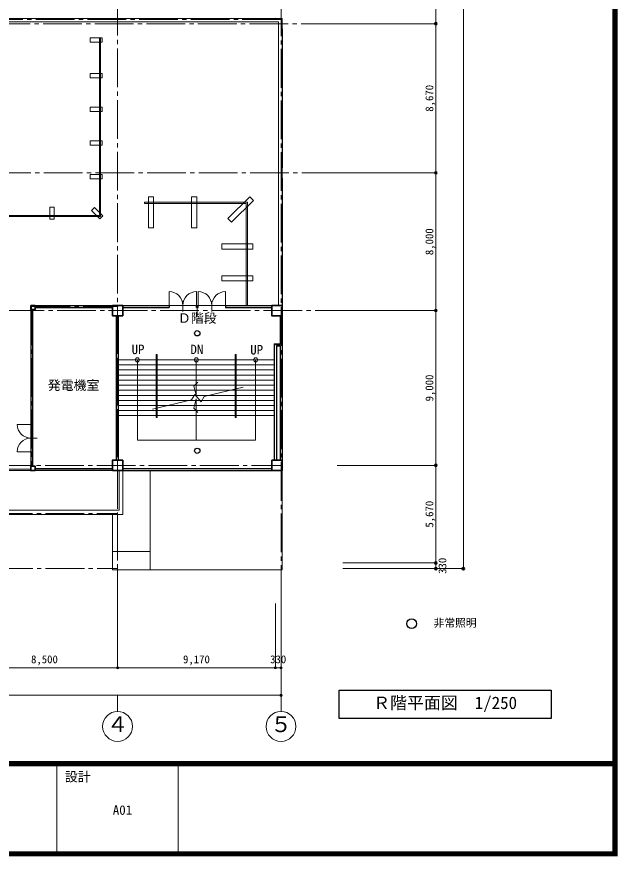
# Model space of a CAD drawing. Units: millimetres at full size, sheet at 1:250. Extents: x -229651 to 230101, y -162607 to 48650.
# Drawn here: x 195201 to 230101, y -162607 to -113826 of the extents above; entities that cross this region are included whole.
import ezdxf
from ezdxf.enums import TextEntityAlignment as Align

# ---------------------------------------------------------------- set-up
doc = ezdxf.new("R2010")
doc.units = ezdxf.units.MM
doc.header["$LTSCALE"] = 250
doc.header["$PDMODE"] = 32
doc.header["$PDSIZE"] = 125
doc.linetypes.add('CHAIN2', pattern=[12, 9, -1, 1, -1])
for name, color, linetype, lineweight in [('1-0', 7, 'Continuous', 25), ('1-1', 4, 'Continuous', 18), ('1-3', 3, 'Continuous', 35), ('1-4', 2, 'Continuous', 25), ('2-0', 5, 'Continuous', 9), ('A-0', 5, 'Continuous', 9), ('E-0', 4, 'Continuous', 18), ('E-7', 4, 'Continuous', 18), ('E-D', 4, 'Continuous', 25)]:
    doc.layers.add(name, color=color, linetype=linetype, lineweight=lineweight)
doc.layers.add('1-2', color=4, linetype='Continuous')
doc.layers.add('F-0', color=7, linetype='Continuous')
doc.styles.add('ＭＳ ゴシック', font='')
doc.styles.get('ＭＳ ゴシック').set_extended_font_data('MS Gothic')

msp = doc.modelspace()

# ---------------------------------------------------------------- linework, layer by layer
at = {"layer": '1-0'}
for p, q in [((210621, -114525.8), (210621, -122595.8)), ((210621, -123195.8), (210621, -130595.8)), ((196266, -130595.8), (200761, -130595.8)), ((196266, -130715.8), (200761, -130715.8)), ((201361, -130715.8), (204056.5, -130715.8)), ((205647.3, -130715.8), (205647.3, -130595.8)), ((205647.3, -130595.8), (205734.8, -130595.8)), ((205647.3, -130715.8), (205734.8, -130715.8)), ((205734.8, -130715.8), (205734.8, -130595.8)), ((207325.5, -130595.8), (210021, -130595.8)), ((196016, -130845.8), (196016, -139945.8)), ((196106, -130845.8), (196106, -139945.8)), ((201001, -139595.8), (201001, -131195.8)), ((201121, -139595.8), (201121, -131195.8)), ((210501, -131195.8), (210501, -132830.9)), ((210621, -131195.8), (210621, -139595.8)), ((210171, -132830.9), (210171, -139595.8)), ((210171, -132830.9), (210501, -132830.9)), ((210291, -132950.9), (210291, -139595.8)), ((196136, -137509.7), (196016, -137509.7)), ((196016, -139100.4), (196136, -139100.4)), ((196266, -140075.8), (200761, -140075.8)), ((200761, -140195.8), (196266, -140195.8)), ((196326.2, -140075.8), (196355.7, -140075.8)), ((201361, -140075.8), (210021, -140075.8)), ((201361, -140195.8), (210021, -140195.8))]:
    msp.add_line(p, q, dxfattribs=at)
for points in [[(201361, -130595.8), (204056.5, -130595.8), (204056.5, -130715.8)], [(207325.5, -130595.8), (207325.5, -130715.8), (210021, -130715.8)], [(210291, -132950.9), (210501, -132950.9), (210501, -139595.8)]]:
    msp.add_lwpolyline(points, dxfattribs=at)
at = {"layer": '1-1'}
for p, q in [((181001, -113925.8), (210621, -113925.8)), ((210621, -113925.8), (210621, -130595.8)), ((199961, -115047.7), (200061, -115047.7)), ((200001, -115085.1), (200001, -125365.8)), ((199961, -117125.8), (200061, -117125.8)), ((199961, -119078.9), (200061, -119078.9)), ((199961, -121031.9), (200061, -121031.9)), ((199961, -122985), (200061, -122985)), ((202621, -124595.8), (202621, -124685.8)), ((185011.8, -125365.8), (200001, -125365.8)), ((200067, -125256.6), (200137.7, -125327.3)), ((185011.8, -125425.8), (200061, -125425.8)), ((197373.5, -125391.4), (197373.5, -125491.4)), ((204056.5, -129795.8), (204056.5, -130595.8)), ((205647.3, -129795.8), (205647.3, -130595.8)), ((205734.8, -129795.8), (205734.8, -130595.8)), ((207325.5, -129795.8), (207325.5, -130595.8)), ((204056.5, -130595.8), (205647.3, -130595.8)), ((204851.9, -130360.9), (204851.9, -130960.9)), ((204851.9, -130360.9), (204851.9, -130960.9)), ((207325.5, -130595.8), (205734.8, -130595.8)), ((206530.2, -130360.9), (206530.2, -130960.9)), ((206530.2, -130360.9), (206530.2, -130960.9)), ((203301, -133453.3), (203361, -133453.3)), ((203301, -137114.2), (203301, -133453.3)), ((203361, -137114.2), (203361, -133453.3)), ((207961, -133453.3), (207901, -133453.3)), ((207901, -133453.3), (207901, -137114.2)), ((207961, -133453.3), (207961, -137114.2)), ((201121, -133759.6), (203301, -133759.6)), ((201121, -134054.6), (203301, -134054.6)), ((202211, -138420.2), (202211, -133759.6)), ((207901, -133759.6), (203361, -133759.6)), ((207901, -134054.6), (203361, -134054.6)), ((205631, -135841.1), (205631, -133759.6)), ((210171, -133759.6), (207961, -133759.6)), ((210171, -134054.6), (207961, -134054.6)), ((201121, -134349.6), (203301, -134349.6)), ((207901, -134349.6), (203361, -134349.6)), ((210171, -134349.6), (207961, -134349.6)), ((201121, -134644.6), (203301, -134644.6)), ((201121, -134939.6), (203301, -134939.6)), ((207901, -134644.6), (203361, -134644.6)), ((207901, -134939.6), (203361, -134939.6)), ((205485.7, -135298.9), (205728.4, -135056.3)), ((210171, -134644.6), (207961, -134644.6)), ((210171, -134939.6), (207961, -134939.6)), ((201121, -135234.6), (203301, -135234.6)), ((201121, -135529.6), (203301, -135529.6)), ((207901, -135234.6), (203361, -135234.6)), ((207901, -135529.6), (203361, -135529.6)), ((205631, -135841.1), (205485.7, -135298.9)), ((206092.3, -135899.4), (208354.8, -135348)), ((208425.1, -135234.6), (207961, -135234.6)), ((210171, -135234.6), (207991, -135234.6)), ((210171, -135529.6), (207991, -135529.6)), ((201121, -135824.6), (203301, -135824.6)), ((203094.1, -136630), (205363.6, -136076.9)), ((207901, -135824.6), (203361, -135824.6)), ((205631, -136033.7), (205485.7, -136575.9)), ((205631, -136033.7), (205631, -138420.2)), ((210171, -135824.6), (207991, -135824.6)), ((201121, -136119.6), (203301, -136119.6)), ((201121, -136414.6), (203301, -136414.6)), ((207901, -136119.6), (203361, -136119.6)), ((207901, -136414.6), (203361, -136414.6)), ((205485.7, -136575.9), (205728.4, -136818.6)), ((207991, -136119.6), (210171, -136119.6)), ((207991, -136414.6), (210171, -136414.6)), ((201121, -136709.6), (203301, -136709.6)), ((201121, -137004.6), (203301, -137004.6)), ((207901, -136709.6), (203361, -136709.6)), ((207901, -137004.6), (203361, -137004.6)), ((207991, -136709.6), (210171, -136709.6)), ((207991, -137004.6), (210171, -137004.6)), ((195216, -137509.7), (196016, -137509.7)), ((196016, -139100.4), (196016, -137509.7)), ((203301, -137114.2), (203361, -137114.2)), ((207901, -137114.2), (207961, -137114.2)), ((195781.2, -138305), (196381.2, -138305)), ((195781.2, -138305), (196381.2, -138305)), ((195216, -139100.4), (196016, -139100.4)), ((182161, -140195.8), (196016, -140195.8)), ((201161, -140195.8), (201161, -142495.8)), ((201361, -140195.8), (201361, -142755.8)), ((202961, -145955.8), (202961, -140195.8)), ((210621, -140195.8), (210621, -145955.8)), ((181561, -142495.8), (201161, -142495.8)), ((181761, -142755.8), (201361, -142755.8)), ((200761, -145955.8), (200761, -142755.8)), ((200761, -144895.8), (202961, -144895.8)), ((200761, -145955.8), (210621, -145955.8)), ((201061, -153256.3), (201061, -154195.6)), ((210561, -153256.3), (210561, -154195.6))]:
    msp.add_line(p, q, dxfattribs=at)
for points in [[(181201, -114125.8), (210421, -114125.8), (210421, -130595.8)], [(200001, -115085.1), (200061, -115085.1), (200061, -125425.8)], [(202621, -124595.8), (208621, -124595.8), (208621, -130595.8)], [(202621, -124685.8), (208531, -124685.8), (208531, -130595.8)], [(202211, -138420.2), (209081, -138420.2), (209081, -133759.6)], [(205363.6, -136076.9), (205547.3, -135774.8), (205908.6, -136201.4), (206092.3, -135899.4)], [(182161, -140195.8), (182161, -140105.8), (196016, -140105.8)]]:
    msp.add_lwpolyline(points, dxfattribs=at)
for points in [[(199461, -115047.7), (199461, -115297.7), (200161, -115297.7), (200161, -115047.7)], [(199461, -117125.8), (199461, -117375.8), (200161, -117375.8), (200161, -117125.8)], [(199461, -119078.9), (199461, -119328.9), (200161, -119328.9), (200161, -119078.9)], [(199461, -121031.9), (199461, -121281.9), (200161, -121281.9), (200161, -121031.9)], [(199461, -122985), (199461, -123235), (200161, -123235), (200161, -122985)], [(202847.4, -126095.8), (203147.4, -126095.8), (203147.4, -124295.8), (202847.4, -124295.8)], [(205361.9, -126095.8), (205661.9, -126095.8), (205661.9, -124295.8), (205361.9, -124295.8)], [(207469.4, -125553), (207681.6, -125765.2), (208954.4, -124492.4), (208742.2, -124280.2)], [(197373.5, -124891.4), (197123.5, -124891.4), (197123.5, -125591.4), (197373.5, -125591.4)], [(199713.4, -124903.1), (199536.6, -125079.8), (200031.6, -125574.8), (200208.4, -125398)], [(207121, -127020.4), (207121, -127320.4), (208921, -127320.4), (208921, -127020.4)], [(207121, -128876.7), (207121, -129176.7), (208921, -129176.7), (208921, -128876.7)]]:
    msp.add_lwpolyline(points, close=True, dxfattribs=at)
for centre, radius in [((202211, -133759.6), 118.6), ((205631, -133759.6), 118.6), ((209081, -133759.6), 118.6), ((201059.1, -155063.9), 868.4), ((210559.1, -155063.9), 868.4)]:
    msp.add_circle(centre, radius, dxfattribs=at)
at = {"layer": '1-1', "color": 2, "lineweight": 25}
msp.add_circle((218158.4, -149095.1), 281.2, dxfattribs=at)
at = {"layer": '1-1'}
for centre, start, end in [((204051.9, -130595.8), 0, 89.66857), ((205651.9, -130595.8), 90.33143, 180), ((205730.2, -130595.8), 0, 89.66857), ((207330.2, -130595.8), 90.33143, 180), ((196016, -137505), 180.33143, 270), ((196016, -139105), 90, 179.66857)]:
    msp.add_arc(centre, 800, start, end, dxfattribs=at)
at = {"layer": '1-3'}
for p, q in [((200761, -130595.8), (200761, -131195.8)), ((201361, -130595.8), (200761, -130595.8)), ((201361, -130595.8), (201361, -131195.8)), ((210621, -130595.8), (210021, -130595.8)), ((210621, -130595.8), (210621, -131195.8)), ((200761, -131195.8), (201361, -131195.8)), ((196016, -139945.8), (196266, -139945.8)), ((210021, -139595.8), (210021, -140195.8)), ((210021, -139595.8), (210621, -139595.8)), ((210621, -140195.8), (210621, -139595.8)), ((210021, -140195.8), (210621, -140195.8))]:
    msp.add_line(p, q, dxfattribs=at)
for points in [[(196016, -130595.8), (196266, -130595.8), (196266, -130845.8), (196016, -130845.8)], [(200761, -140195.8), (201361, -140195.8), (201361, -139595.8), (200761, -139595.8)]]:
    msp.add_lwpolyline(points, close=True, dxfattribs=at)
for points in [[(210021, -130595.8), (210021, -131195.8), (210621, -131195.8)], [(196266, -140195.8), (196016, -140195.8), (196016, -139945.8)], [(196266, -139945.8), (196266, -139985.6), (196266, -140195.8)]]:
    msp.add_lwpolyline(points, dxfattribs=at)
for p in [(219557.5, -114225.8), (219557.5, -122895.8), (219557.5, -130895.8), (219557.5, -139895.8), (219557.5, -145565.8), (219557.5, -145895.8), (221157.5, -145895.8)]:
    msp.add_point(p, dxfattribs=at)
at = {"layer": '1-4'}
for centre in [(205689.1, -132215.8), (205689.1, -139046.8)]:
    msp.add_circle(centre, 154.1, dxfattribs=at)
at = {"layer": '2-0', "color": 4, "lineweight": 18}
for p, q in [((201061, -151656.3), (201061, -147915.3)), ((210231, -151656.3), (210231, -147915.3)), ((210561, -151656.3), (210561, -147915.3)), ((192561, -151656.3), (201061, -151656.3)), ((201061, -151656.3), (210231, -151656.3)), ((210231, -151656.3), (210561, -151656.3)), ((210561, -153256.3), (210561, -151656.3)), ((176361, -153256.3), (210561, -153256.3))]:
    msp.add_line(p, q, dxfattribs=at)
at = {"layer": '2-0', "color": 3}
for p in [(201061, -151656.3), (210231, -151656.3), (210561, -151656.3), (210561, -153256.3)]:
    msp.add_point(p, dxfattribs=at)
at = {"layer": 'A-0'}
for p, q in [((229850.9, -162357), (229850.9, -65250.3)), ((229875.9, -65225.2), (229875.9, -162382)), ((229901, -65200.2), (229901, -162407)), ((229926, -65175.2), (229926, -162432.1)), ((229951, -65150.2), (229951, -162457.1)), ((229976, -65125.1), (229976, -162482.1)), ((230001.1, -65100.1), (230001.1, -162507.1)), ((230026.1, -65075.1), (230026.1, -162532.2)), ((230051.1, -65050.1), (230051.1, -162557.2)), ((230076.1, -65025), (230076.1, -162582.2)), ((230101.2, -162607.3), (230101.2, -65000)), ((91699.1, -157101.2), (229850.9, -157101.2)), ((91699.1, -157126.2), (229850.9, -157126.2)), ((91699.1, -157151.3), (229850.9, -157151.3)), ((91699.1, -157176.3), (229850.9, -157176.3)), ((91699.1, -157201.3), (229850.9, -157201.3)), ((91699.1, -157226.3), (229850.9, -157226.3)), ((91699.1, -157251.4), (229850.9, -157251.4)), ((91699.1, -157276.4), (229850.9, -157276.4)), ((91699.1, -157301.4), (229850.9, -157301.4)), ((91699.1, -157326.4), (229850.9, -157326.4)), ((91699.1, -157351.5), (229850.9, -157351.5)), ((197523.1, -157351.5), (197523.1, -162357)), ((204573.1, -157351.5), (204573.1, -162357)), ((91624, -162432.1), (229926, -162432.1)), ((91649.1, -162407), (229901, -162407)), ((91674.1, -162382), (229875.9, -162382)), ((91699.1, -162357), (229850.9, -162357)), ((91473.9, -162582.2), (230076.1, -162582.2)), ((91498.9, -162557.2), (230051.1, -162557.2)), ((91523.9, -162532.2), (230026.1, -162532.2)), ((91549, -162507.1), (230001.1, -162507.1)), ((91574, -162482.1), (229976, -162482.1)), ((91599, -162457.1), (229951, -162457.1))]:
    msp.add_line(p, q, dxfattribs=at)
at = {"layer": 'E-0', "color": 5, "linetype": 'CHAIN2', "lineweight": 9}
for p, q in [((201061, -147915.3), (201061, -73725.1)), ((210561, -73695.8), (210561, -147915.3)), ((210561, -113985.8), (181061, -113985.8)), ((172733.5, -114225.8), (214161, -114225.8)), ((172773, -122895.8), (214161, -122895.8)), ((196061, -130655.8), (201061, -130655.8)), ((196061, -130655.8), (196061, -139945.8)), ((205691, -130595.8), (205691, -131195.8)), ((201061, -131135.8), (201061, -145755.2)), ((210561, -132890.9), (210231, -132890.9)), ((172850.4, -139895.8), (210561, -139895.8)), ((205101, -139895.8), (201247.8, -139895.8)), ((181861, -142695.8), (201061, -142695.8)), ((172877.8, -145895.8), (201061, -145895.8))]:
    msp.add_line(p, q, dxfattribs=at)
msp.add_lwpolyline([(172809.4, -130895.8), (182540.1, -130895.8), (213831, -130895.8)], dxfattribs=at)
at = {"layer": 'E-7'}
for p, q in [((221157.5, -76895.8), (221157.5, -145895.8)), ((219557.5, -114225.8), (213831, -114225.8)), ((219557.5, -122895.8), (213831, -122895.8)), ((219557.5, -130895.8), (213831, -130895.8)), ((219557.5, -139895.8), (213831, -139895.8)), ((219557.5, -145565.8), (214161, -145565.8)), ((219557.5, -145895.8), (214161, -145895.8)), ((221157.5, -145895.8), (219557.5, -145895.8))]:
    msp.add_line(p, q, dxfattribs=at)
msp.add_lwpolyline([(219557.5, -104895.8), (219557.5, -114225.8), (219557.5, -122895.8), (219557.5, -130895.8), (219557.5, -139895.8), (219557.5, -145565.8), (219557.5, -145895.8)], dxfattribs=at)
at = {"layer": 'E-D', "color": 7}
msp.add_lwpolyline([(213940.1, -152953.2), (226257.1, -152953.2), (226257.1, -154603.3), (213940.1, -154603.3)], close=True, dxfattribs=at)

# ---------------------------------------------------------------- texts
at = {"layer": '1-1', "color": 1, "style": 'ＭＳ ゴシック'}
msp.add_text('非常照明', height=458.2, dxfattribs=at).set_placement((219428.9, -149415), align=Align.BOTTOM_LEFT)
at = {"layer": '1-2', "style": 'ＭＳ ゴシック'}
for s, p in [('UP', (201875, -133592.6)), ('DN', (205295, -133592.6)), ('UP', (208771.3, -133614.3))]:
    msp.add_text(s, height=549.9, dxfattribs=at).set_placement(p, align=Align.BOTTOM_LEFT)
at = {"layer": '2-0', "color": 4, "style": 'ＭＳ ゴシック'}
for s, p in [('8,500', (196029.8, -151531.3)), ('9,170', (204864.8, -151531.3)), ('330', (209927.3, -151531.3))]:
    msp.add_text(s, height=458.2, dxfattribs=at).set_placement(p, align=Align.BOTTOM_LEFT)
at = {"layer": 'A-0', "color": 7, "style": 'ＭＳ ゴシック'}
for s, p in [('設計', (197994.2, -158432.9)), ('A01', (200782.7, -160364.1))]:
    msp.add_text(s, height=549.9, dxfattribs=at).set_placement(p, align=Align.BOTTOM_LEFT)
at = {"layer": 'E-7', "style": 'ＭＳ ゴシック'}
for s, p in [('8,670', (219549.6, -119342)), ('8,000', (219549.6, -127677)), ('9,000', (219549.6, -136177)), ('5,670', (219549.6, -143512)), ('330', (220307.5, -146199.5))]:
    msp.add_text(s, height=458.2, rotation=90, dxfattribs=at).set_placement(p, align=Align.BOTTOM_LEFT)
at = {"layer": 'E-D', "style": 'ＭＳ ゴシック'}
for s, p in [('Ｄ階段', (204568.3, -131775.6)), ('発電機室', (197001.5, -135679.5))]:
    msp.add_text(s, height=549.9, dxfattribs=at).set_placement(p, align=Align.BOTTOM_LEFT)
at = {"layer": 'E-D', "color": 3, "style": 'ＭＳ ゴシック'}
for s, p in [('４', (200438.5, -155671.6)), ('５', (209938.5, -155671.6))]:
    msp.add_text(s, height=916.4, dxfattribs=at).set_placement(p, align=Align.BOTTOM_LEFT)
at = {"layer": 'F-0', "style": 'ＭＳ ゴシック'}
msp.add_text('Ｒ階平面図\u30001/250', height=722.1, dxfattribs=at).set_placement((215912.3, -154270.7), align=Align.BOTTOM_LEFT)

doc.saveas('drawing.dxf')
